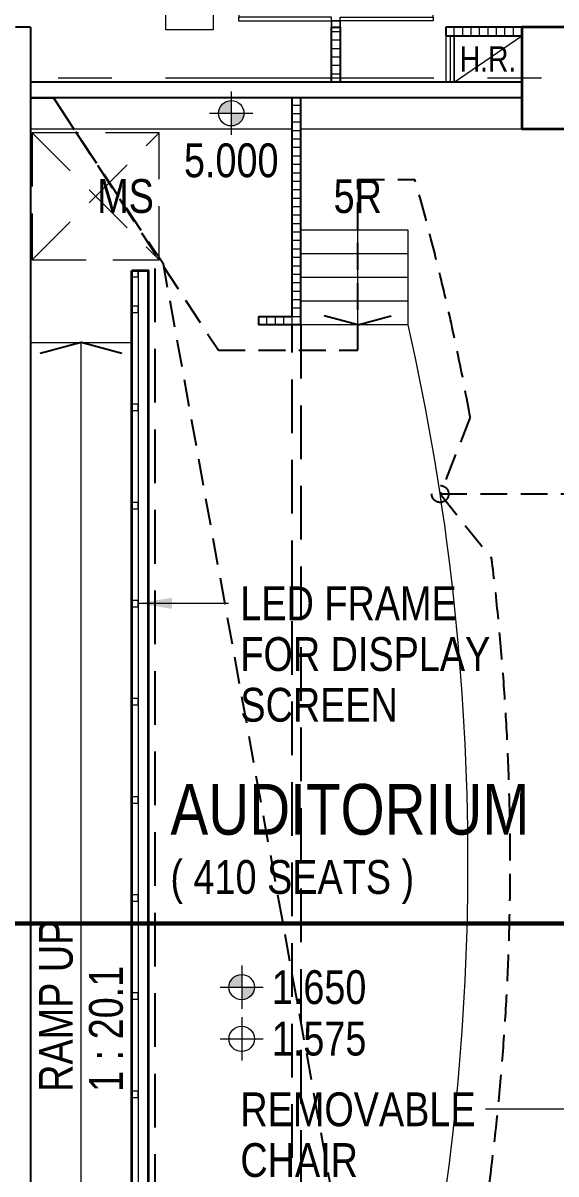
# Model space of a CAD drawing. Header units: millimetres. Extents: x 833576263 to 1668046980, y 817519639 to 1636103653.
# Drawn here: x 833998390 to 834004693, y 818066964 to 818080577 of the extents above; entities that cross this region are included whole.
import ezdxf
from ezdxf.enums import TextEntityAlignment as Align

# ---------------------------------------------------------------- set-up
doc = ezdxf.new("R2010")
doc.units = ezdxf.units.MM
doc.header["$LTSCALE"] = 100
doc.header["$MEASUREMENT"] = 0
for name, pattern in [('R_LINE_SEC$0$CENTER', [50.8, 31.75, -6.35, 6.35, -6.35]), ('R_P_Grid$0$CENTER', [50.8, 31.75, -6.35, 6.35, -6.35]), ('R_P_LG$0$HIDDEN', [9.525, 6.35, -3.175]), ('R_P_LG$0$HIDDEN2', [4.7625, 3.175, -1.5875])]:
    doc.linetypes.add(name, pattern=pattern)
for name, color, linetype in [('R_LINE_SEC$0$M-REFE', 3, 'Continuous'), ('R_P_LG$0$10-HIDDEN', 7, 'R_P_LG$0$HIDDEN'), ('X-REF', 7, 'Continuous')]:
    doc.layers.add(name, color=color, linetype=linetype)
for name, color, linetype, lineweight in [('R_P_Grid$0$RDA0251', 1, 'R_P_Grid$0$CENTER', 18), ('R_P_LG$0$RDA0321', 7, 'Continuous', 18), ('R_P_LG$0$RDA0322', 1, 'Continuous', 18), ('R_P_LG$0$RDA04011', 4, 'Continuous', 25), ('R_P_LG$0$RDA04031', 3, 'Continuous', 25), ('R_P_LG$0$RDA0621', 7, 'Continuous', 13), ('R_P_LG$0$RDA0624', 7, 'Continuous', 13), ('R_P_LG$0$RDA2202', 3, 'Continuous', 25), ('R_P_LG$0$RDA2203', 11, 'Continuous', 25), ('R_P_LG$0$RDA2301', 7, 'Continuous', 18), ('R_P_LG$0$RDA2401', 1, 'Continuous', 18), ('R_P_LG$0$RDA2804S', 2, 'Continuous', 35), ('R_P_LG$0$RDA3151', 1, 'Continuous', 18), ('R_P_LG$0$RDA4401', 1, 'Continuous', 18), ('R_P_LG$0$RDA5802', 1, 'Continuous', 18), ('R_P_LG$0$RDA7101', 1, 'Continuous', 18), ('R_P_LG$0$RDA7202', 1, 'Continuous', 13), ('R_P_LG$0$RDA8301', 7, 'Continuous', 18)]:
    doc.layers.add(name, color=color, linetype=linetype, lineweight=lineweight)
doc.layers.add('R_P_LG$0$D-MOE-REF', color=7, linetype='R_P_LG$0$HIDDEN2', true_color=0x9f7fff, plot=False)
doc.styles.add('R_P_LG$0$Arial', font='arial.ttf', dxfattribs={"width": 0.8})
doc.styles.add('R_P_LG$0$Arial_3', font='arial.ttf', dxfattribs={"width": 0.8, "height": 800})
doc.styles.add('R_P_LG$0$romans', font='arial.ttf', dxfattribs={"width": 0.8})
doc.dimstyles.new('R_P_LG$0$M_200LA', dxfattribs={"dimscale": 200, "dimtxt": 2.5, "dimasz": 2, "dimexe": 0.8, "dimexo": 0, "dimgap": 0.75, "dimtad": 1, "dimdec": 0, "dimrnd": 1, "dimzin": 12, "dimdsep": 46, "dimtxsty": 'R_P_LG$0$romans', "dimcen": 2, "dimdle": 1, "dimclrd": 7, "dimclre": 7, "dimclrt": 4, "dimaunit": 1, "dimadec": 3, "dimazin": 0, "dimtfac": 1, "dimtdec": 0, "dimtix": 1, "dimtmove": 2, "dimatfit": 3, "dimfxl": 1, "dimtolj": 1, "dimlwd": 18, "dimlwe": 18, "dimarcsym": 0})

# ---------------------------------------------------------------- blocks, each defined once
blk = doc.blocks.new('R_P_Grid')
at = {"layer": 'R_P_Grid$0$RDA0251'}
blk.add_line((833964515, 818079926.7), (834072885.2, 818079926.7), dxfattribs=at)
blk = doc.blocks.new('R_P_LG$0$LMark-FFL-1')
h = blk.add_hatch(color=256)
h.paths.add_polyline_path([(0, 0.75, 0.414214), (-0.75, 0), (0, 0)])
h.paths.add_polyline_path([(0.75, 0), (0, 0), (0, -0.75, 0.414214)])
for p, q in [((0, 1.28), (0, -1.28)), ((-1.28, 0), (1.28, 0))]:
    blk.add_line(p, q)
blk.add_circle((0, 0), 0.75)
at = {"color": 7, "style": 'R_P_LG$0$romans', "width": 0.8}
blk.add_attdef('FFL', (1.03, 1.03), '', height=2, dxfattribs=at)
blk = doc.blocks.new('R_P_LG$0$LMark-SFL-1')
for p, q in [((0, 1.28), (0, -1.28)), ((-1.28, 0), (1.28, 0))]:
    blk.add_line(p, q)
blk.add_circle((0, 0), 0.75)
at = {"color": 7, "style": 'R_P_LG$0$romans', "width": 0.8}
blk.add_attdef('SFL', (1.03, 1.03), '', height=2, dxfattribs=at)
blk = doc.blocks.new('R_P_LG$0$dr_f')
blk.add_lwpolyline([(0, -100), (75, -100), (75, 0), (0, 0)], close=True)
blk = doc.blocks.new('R_P_LG$0$CC_D1100')
at = {"layer": 'R_P_LG$0$RDA3151'}
blk.add_lwpolyline([(75, 1100), (75, 0), (120, 0), (120, 1100)], close=True, dxfattribs=at)
blk.add_arc((75, 0), 1100, 0, 90, dxfattribs=at)
blk.add_blockref('R_P_LG$0$dr_f', (0, 0), dxfattribs=at)
at = {"layer": 'R_P_LG$0$RDA3151', "xscale": -1}
blk.add_blockref('R_P_LG$0$dr_f', (1250, 0), dxfattribs=at)
blk = doc.blocks.new('R_P_LG$0$P46A_Symb_EXIT')
at = {"layer": 'R_P_LG$0$RDA7101'}
for p, q in [((-2.612, -0.994), (-2.612, 1.806)), ((-2.612, 1.806), (3.2, 1.806)), ((3.2, 1.806), (3.2, -0.994)), ((3.2, -0.994), (-2.612, -0.994))]:
    blk.add_line(p, q, dxfattribs=at)
at = {"layer": 'R_P_LG$0$RDA7101', "insert": (-1.89, 1.388), "char_height": 2, "width": 6.15696, "attachment_point": 1, "style": 'R_P_LG$0$Arial_3'}
blk.add_mtext('EXIT', dxfattribs=at)
blk = doc.blocks.new('R_LINE_SEC')
at = {"layer": 'R_LINE_SEC$0$M-REFE', "linetype": 'R_LINE_SEC$0$CENTER', "const_width": 50}
blk.add_lwpolyline([(834132280, 818069927), (833981164, 818069927)], dxfattribs=at)
blk = doc.blocks.new('R_P_LG')
at = {"layer": 'R_P_LG$0$RDA0621'}
h = blk.add_hatch(dxfattribs=at)
h.set_pattern_fill('_USER', color=256, scale=100, angle=-90, double=1, pattern_type=0)
h.set_pattern_definition([(270, (834002140, 818079876.7), (100, -2e-14), []), (360, (834002140, 818079876.7), (2e-14, 100), [])])
h.paths.add_polyline_path([(834002140, 818079876.7), (834002140, 818080526.7), (834002040, 818080526.7), (834002040, 818079876.7)])
h = blk.add_hatch(dxfattribs=at)
h.set_pattern_fill('_USER', color=256, scale=100, double=1, pattern_type=0)
h.set_pattern_definition([(0, (834004290, 818080526.7), (0, 100), []), (90, (834004290, 818080526.7), (-100, 6e-15), [])])
h.paths.add_polyline_path([(834004290, 818080526.7), (834003390, 818080526.7), (834003390, 818080426.7), (834004290, 818080426.7)])
h = blk.add_hatch(dxfattribs=at)
h.set_pattern_fill('_USER', color=256, scale=100, double=1, pattern_type=0)
h.set_pattern_definition([(0, (834001575, 818077106.7), (0, 100), []), (90, (834001575, 818077106.7), (-100, 6e-15), [])])
h.paths.add_polyline_path([(834001675.0001, 818079696.7), (834001575.0001, 818079696.7), (834001575.0001, 818077106.6994), (834001175, 818077106.6994), (834001175, 818077006.6994), (834001675.0001, 818077006.6994)])
at = {"layer": 'R_P_LG$0$RDA0624', "lineweight": 18}
h = blk.add_hatch(dxfattribs=at)
h.set_pattern_fill('DOTS', color=4, scale=90, angle=45, style=0)
h.set_pattern_definition([(45, (0, 0), (-50.513940681, 151.541822043), [0, -142.875])])
edge = h.paths.add_edge_path()
edge.add_arc((834065390, 818020126.7), 13000, 75, 90)
edge.add_line((834065390, 818033126.7), (833989233.5977, 818033126.7))
edge.add_arc((833989233.5977, 818040126.7), 7000, 227.47847394, 269.99999999, ccw=False)
edge.add_line((833984502.5276, 818034967.5358), (833978583.9299, 818040395.0234))
edge.add_arc((833983315, 818045554.1877), 7000, 180, 227.47847394, ccw=False)
edge.add_line((833976315, 818045554.1877), (833976315, 818098726.7))
edge.add_arc((833983314.9761, 818098726.7099), 6999.9761, 115.841715, 180.00008101, ccw=False)
edge.add_line((833980263.7812, 818105026.7), (834002230.1033, 818105026.7))
edge.add_line((834002230.1033, 818105026.7), (834002230.4132, 818116699.7))
edge.add_line((834002230.4132, 818116699.7), (833958315, 818116699.7))
edge.add_line((833958315, 818116699.7), (833958315, 818110699.7))
edge.add_line((833958315, 818110699.7), (833963315, 818110699.7))
edge.add_arc((833963315, 818103699.7), 7000, 0, 90, ccw=False)
edge.add_line((833970315, 818103699.7), (833970315, 818045554.1877))
edge.add_arc((833983315, 818045554.1877), 13000, 180, 227.47847393)
edge.add_line((833974528.727, 818035972.8826), (833980447.3247, 818030545.395))
edge.add_arc((833989233.5977, 818040126.7), 13000, 227.47847393, 270)
edge.add_line((833989233.5977, 818027126.7), (834065245.1822, 818027126.7))
edge.add_arc((834065245.1822, 818019026.7), 8100, 75, 90, ccw=False)
edge.add_line((834067341.6165, 818026850.6992), (834090782.7579, 818020569.6643))
edge.add_arc((834094147.4055, 818033126.7), 13000, 255, 270)
edge.add_line((834094147.4055, 818020126.7), (834118759.2741, 818020126.7))
edge.add_arc((834118759.2741, 818033126.7), 13000, 270, 282.26165437)
edge.add_line((834121520.1679, 818020423.257), (834124956.9903, 818021170.1963))
edge.add_arc((834126677.2395, 818013254.9741), 8100, 20.44433993, 102.26165437, ccw=False)
edge.add_arc((834190761.1764, 818035930.696), 59878.7776, 183.670517332, 199.356395537, ccw=False)
edge.add_line((834131005.2286, 818032097.3284), (834127870.7181, 818029996.4247))
edge.add_line((834127870.7181, 818029996.4247), (834126362.9837, 818029715.8154))
edge.add_arc((834117071.8823, 818047426.7), 20000, 270, 297.68143099, ccw=False)
edge.add_line((834117071.8823, 818027426.7), (834089164.0869, 818027426.7))
edge.add_arc((834089164.0869, 818033426.7), 6000, 255.00000001, 270, ccw=False)
edge.add_line((834087611.1726, 818027631.1451), (834068754.6476, 818032683.7357))
at = {"layer": 'R_P_LG$0$10-HIDDEN'}
for p, q in [((834001575.0001, 818064296.7003), (834001575.0001, 818077006.6997)), ((834001675.0001, 818077006.6997), (834001675.0001, 818064296.7003))]:
    blk.add_line(p, q, dxfattribs=at)
at = {"layer": 'R_P_LG$0$D-MOE-REF'}
blk.add_lwpolyline([(834003323.1413, 818075006.8272), (834025840, 818075006.8272), (834029365.4264, 818076658.4019), (834029365.4264, 818080826.7), (834025665, 818081556.7), (834025365, 818081556.7)], dxfattribs=at)
for points in [[(834003323.1413, 818075006.8272), (834003932.5056, 818074244.7246, -0.0993801106), (834003052.8562, 818062676.7003), (834002396.7816, 818062676.7003), (834002396.7816, 818064796.7003), (834000050, 818077724.7785), (833998750, 818079691.7), (833998480, 818079691.7)], [(833998480, 818079691.7), (833998750, 818079691.7), (834000700, 818076706.6994), (834002348.3908, 818076706.6994), (834002348.3908, 818078726.6997), (834003024.5573, 818078726.6997, -0.0244962178), (834003678.4552, 818075915.6034), (834003323.1413, 818075006.8272)]]:
    blk.add_lwpolyline(points, format="xyb", dxfattribs=at)
blk.add_circle((834003323.1413, 818075006.8272), 100, dxfattribs=at)
at = {"layer": 'R_P_LG$0$RDA2202'}
for p, q in [((833998480, 818080526.7), (833998300, 818080526.7)), ((833998480, 818080526.7), (833998480, 818059506.7)), ((834004290, 818079876.7), (833998480, 818079876.7)), ((833998480, 818079696.7), (834004290, 818079696.7))]:
    blk.add_line(p, q, dxfattribs=at)
at = {"layer": 'R_P_LG$0$RDA2203'}
for p, q in [((834002040, 818079876.7), (834002040, 818080526.7)), ((834002040, 818080526.7), (834002140, 818080526.7)), ((834002140, 818080526.7), (834002140, 818079876.7)), ((834004290, 818080526.7), (834003390, 818080526.7)), ((834003390, 818080526.7), (834003390, 818080426.7)), ((834003390, 818080426.7), (834004290, 818080426.7)), ((834001575.0001, 818077106.6994), (834001575.0001, 818079696.7)), ((834001675.0001, 818077006.6994), (834001675.0001, 818079696.7)), ((834001175, 818077106.6994), (834001575.0001, 818077106.6994)), ((834001175, 818077106.6994), (834001175, 818077006.6994)), ((834001675.0001, 818077006.6994), (834001175, 818077006.6994))]:
    blk.add_line(p, q, dxfattribs=at)
at = {"layer": 'R_P_LG$0$RDA2301'}
for p, q in [((833998480, 818079326.6997), (834001575.0001, 818079326.6997)), ((834001675.0001, 818079326.6997), (834004290, 818079326.6997))]:
    blk.add_line(p, q, dxfattribs=at)
blk.add_arc((833974679.6234, 818070651.6998), 28972.7156, 347.3294774, 12.6705226, dxfattribs=at)
at = {"layer": 'R_P_LG$0$RDA2401'}
for p, q in [((834002946.7816, 818078126.6997), (834001675.0001, 818078126.6997)), ((834002348.3908, 818077006.6997), (834002348.3908, 818078126.6997)), ((834002946.7816, 818077006.6994), (834002946.7816, 818078126.6997)), ((834002946.7816, 818077846.6997), (834001675.0001, 818077846.6997)), ((834002946.7816, 818077566.6997), (834001675.0001, 818077566.6997)), ((834002946.7816, 818077286.6997), (834001675.0001, 818077286.6997)), ((834002946.7816, 818077006.6994), (834001675.0001, 818077006.6994)), ((833998480, 818076796.7), (833999675, 818076796.7)), ((833999077.5, 818062726.7003), (833999077.5, 818076796.7))]:
    blk.add_line(p, q, dxfattribs=at)
at = {"layer": 'R_P_LG$0$RDA2401', "color": 3, "lineweight": 25}
for q in [(834001952.3612, 818077112.8155), (834002744.4204, 818077112.8155)]:
    blk.add_line((834002348.3908, 818077006.6997), q, dxfattribs=at)
blk.add_lwpolyline([(833999560.4629, 818076667.2905), (833999077.5, 818076796.7), (833998594.5371, 818076667.2905)], dxfattribs=at)
at = {"layer": 'R_P_LG$0$RDA2804S'}
blk.add_lwpolyline([(834004290, 818079326.7), (834005490, 818079326.7), (834005490, 818080526.7), (834004290, 818080526.7)], close=True, dxfattribs=at)
at = {"layer": 'R_P_LG$0$RDA3151'}
for p, q in [((834003390, 818080426.7), (834003390, 818079876.7)), ((834003440, 818080426.7), (834003440, 818079876.7)), ((834003490, 818080426.7), (834003490, 818079876.7))]:
    blk.add_line(p, q, dxfattribs=at)
at = {"layer": 'R_P_LG$0$RDA4401'}
blk.add_line((833999750, 818077651.6622), (833999750, 818062526.7), dxfattribs=at)
for points in [[(833999675, 818077576.6622), (833999750, 818077576.6622), (833999750, 818077651.6622), (833999675, 818077651.6622)], [(833999675, 818077153.2384), (833999750, 818077153.2384), (833999750, 818077228.2384), (833999675, 818077228.2384)], [(833999675, 818075992.8217), (833999750, 818075992.8217), (833999750, 818076067.8217), (833999675, 818076067.8217)], [(833999675, 818074832.405), (833999750, 818074832.405), (833999750, 818074907.405), (833999675, 818074907.405)], [(833999675, 818073671.9883), (833999750, 818073671.9883), (833999750, 818073746.9883), (833999675, 818073746.9883)], [(833999675, 818072511.5716), (833999750, 818072511.5716), (833999750, 818072586.5716), (833999675, 818072586.5716)], [(833999675, 818071351.1549), (833999750, 818071351.1549), (833999750, 818071426.1549), (833999675, 818071426.1549)], [(833999675, 818070190.7381), (833999750, 818070190.7381), (833999750, 818070265.7381), (833999675, 818070265.7381)], [(833999675, 818069030.3214), (833999750, 818069030.3214), (833999750, 818069105.3214), (833999675, 818069105.3214)], [(833999675, 818067869.9047), (833999750, 818067869.9047), (833999750, 818067944.9047), (833999675, 818067944.9047)]]:
    blk.add_lwpolyline(points, close=True, dxfattribs=at)
at = {"layer": 'R_P_LG$0$RDA4401', "color": 3, "lineweight": 35}
blk.add_lwpolyline([(833999675, 818077651.6622), (833999870, 818077651.6622), (833999870, 818062526.6624), (833999675, 818062526.7)], close=True, dxfattribs=at)
at = {"layer": 'R_P_LG$0$RDA5802'}
blk.add_line((834003490, 818079876.7), (834004290, 818080426.7), dxfattribs=at)
blk.add_lwpolyline([(834004290, 818079876.7), (834003490, 818079876.7), (834003490, 818080426.7), (834004290, 818080426.7)], close=True, dxfattribs=at)
at = {"layer": 'R_P_LG$0$RDA7202', "color": 4, "linetype": 'R_P_LG$0$HIDDEN', "lineweight": 25}
blk.add_line((833999950, 818077674.7785), (833999950, 818063477.6606), dxfattribs=at)
at = {"layer": 'R_P_LG$0$RDA8301', "linetype": 'R_P_LG$0$HIDDEN'}
for p, q in [((833998500, 818077776.6997), (834000000, 818079276.6997)), ((833998500, 818079276.6997), (834000000, 818077776.6997))]:
    blk.add_line(p, q, dxfattribs=at)
blk.add_lwpolyline([(833998500, 818077776.6997), (834000000, 818077776.6997), (834000000, 818079276.6997), (833998500, 818079276.6997)], close=True, dxfattribs=at)
at = {"layer": 'R_P_LG$0$RDA0321'}
ref = blk.add_blockref('R_P_LG$0$LMark-SFL-1', (834000976.0835, 818068562.4314, 0), dxfattribs=dict(at, xscale=200, yscale=200, zscale=200))
ref.add_attrib('SFL', '1.575', dxfattribs={"layer": '0', "color": 7, "height": 400, "style": 'R_P_LG$0$romans', "width": 0.8}).set_placement((834001891.4287, 818068562.4314), align=Align.MIDDLE)
at = {"layer": 'R_P_LG$0$RDA0322'}
ref = blk.add_blockref('R_P_LG$0$LMark-FFL-1', (834000852.6407, 818079509.034), dxfattribs=dict(at, xscale=200, yscale=200, zscale=200))
ref.add_attrib('FFL', '5.000', dxfattribs={"layer": '0', "color": 7, "height": 400, "rotation": 0.00000095, "style": 'R_P_LG$0$romans', "width": 0.8}).set_placement((834000852.6407, 818078953.034), align=Align.MIDDLE)
ref = blk.add_blockref('R_P_LG$0$LMark-FFL-1', (834000976.0235, 818069174.4314), dxfattribs=dict(at, xscale=200, yscale=200, zscale=200))
ref.add_attrib('FFL', '1.650', dxfattribs={"layer": '0', "color": 7, "height": 400, "rotation": 0.00000095, "style": 'R_P_LG$0$romans', "width": 0.8}).set_placement((834001891.3452, 818069174.4079), align=Align.MIDDLE)
at = {"layer": 'R_P_LG$0$RDA3151', "rotation": 90}
blk.add_blockref('R_P_LG$0$CC_D1100', (834002040, 818080526.7), dxfattribs=at)
at = {"layer": 'R_P_LG$0$RDA3151', "xscale": -1, "rotation": 270}
blk.add_blockref('R_P_LG$0$CC_D1100', (834002140, 818080526.7), dxfattribs=at)
at = {"layer": 'R_P_LG$0$RDA7101', "xscale": 200.0000000000009, "yscale": 200.0000000000009, "zscale": 200.0000000000009, "rotation": 90}
blk.add_blockref('R_P_LG$0$P46A_Symb_EXIT', (834000441.1991, 818081017.8913), dxfattribs=at)
at = {"layer": 'R_P_LG$0$RDA04011', "style": 'R_P_LG$0$Arial', "width": 0.8}
blk.add_text('( 410 SEATS )', height=400, dxfattribs=at).set_placement((834000133.6132, 818070277.1273))
for s, p in [('RAMP UP', (833998977.5, 818067935.6164)), ('1 : 20.1', (833999570.6787, 818067935.6164))]:
    blk.add_text(s, height=400, rotation=90, dxfattribs=at).set_placement(p)
at = {"layer": 'R_P_LG$0$RDA04011', "insert": (834000960.5585, 818073913.8458), "char_height": 400, "width": 3362.206111, "attachment_point": 1, "line_spacing_factor": 0.9, "style": 'R_P_LG$0$Arial'}
blk.add_mtext('LED FRAME FOR DISPLAY SCREEN', dxfattribs=at)
at = {"layer": 'R_P_LG$0$RDA04031', "style": 'R_P_LG$0$Arial', "width": 0.8}
blk.add_text('AUDITORIUM', height=600, dxfattribs=at).set_placement((834000133.6132, 818070977.1273))
at = {"layer": 'R_P_LG$0$RDA04031', "color": 4, "insert": (834000960.5585, 818067929.1549), "char_height": 400, "width": 2941.168984, "attachment_point": 1, "line_spacing_factor": 0.9, "style": 'R_P_LG$0$Arial'}
blk.add_mtext('REMOVABLE CHAIR', dxfattribs=at)
at = {"layer": 'R_P_LG$0$RDA4401', "style": 'R_P_LG$0$romans', "width": 0.8}
blk.add_text('5R', height=400, dxfattribs=at).set_placement((834002348.3908, 818078526.6997), align=Align.MIDDLE)
at = {"layer": 'R_P_LG$0$RDA5802', "style": 'R_P_LG$0$romans', "width": 0.8}
blk.add_text('H.R.', height=300, rotation=359.99997268, dxfattribs=at).set_placement((834003890, 818080151.7), align=Align.MIDDLE)
at = {"layer": 'R_P_LG$0$RDA8301', "style": 'R_P_LG$0$romans', "width": 0.8}
blk.add_text('MS', height=400, rotation=0.00002732, dxfattribs=at).set_placement((833999602.4905, 818078530.7889), align=Align.MIDDLE)
at = {"layer": 'R_P_LG$0$RDA04011'}
blk.add_leader([(833999750, 818073713.8458), (834000821.6496, 818073713.8458)], dimstyle='R_P_LG$0$M_200LA', override={"dimtad": 0}, dxfattribs=at)
at = {"layer": 'R_P_LG$0$RDA3151'}
for points in [[(834005890, 818068251.7934), (834004873.9321, 818067729.1549), (834003857.8642, 818067729.1549)], [(834005890, 818067729.1549), (834003857.8642, 818067729.1549)]]:
    blk.add_leader(points, dimstyle='R_P_LG$0$M_200LA', override={"dimtad": 0}, dxfattribs=at)

msp = doc.modelspace()

# ---------------------------------------------------------------- block references
at = {"layer": 'X-REF'}
for name in ['R_P_LG', 'R_P_Grid', 'R_LINE_SEC']:
    msp.add_blockref(name, (0, 0), dxfattribs=at)

doc.saveas('drawing.dxf')
